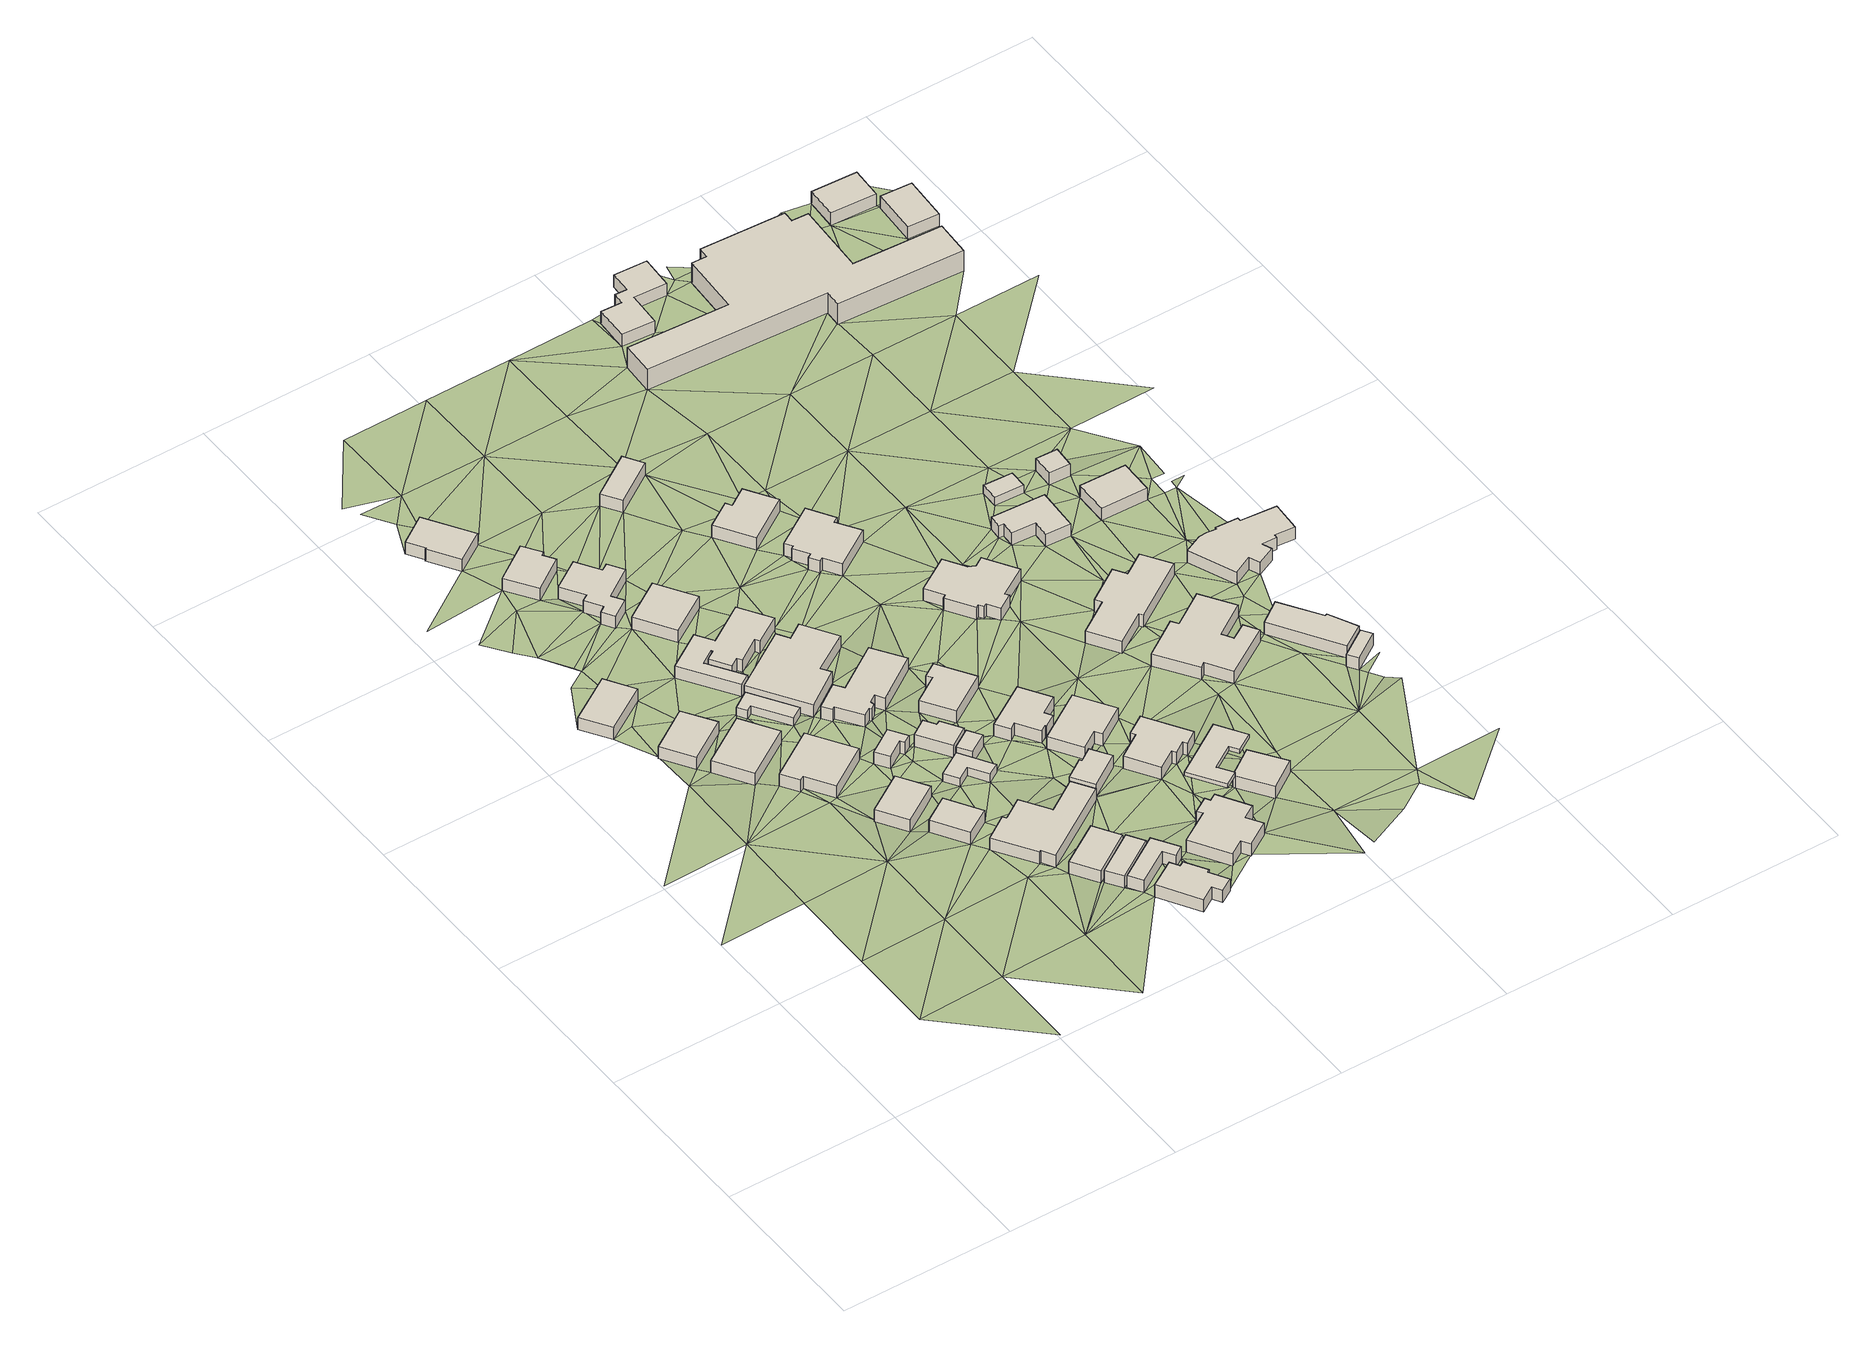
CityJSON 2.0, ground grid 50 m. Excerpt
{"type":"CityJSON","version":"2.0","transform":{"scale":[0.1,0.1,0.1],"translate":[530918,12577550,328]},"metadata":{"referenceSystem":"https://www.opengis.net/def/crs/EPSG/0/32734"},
"CityObjects":{
"building1":{"type":"Building","attributes":{"address":"25 Poeit Street Mamre 7347 Cape Town","building":"house","building:levels":"1","building_height":4.1,"plus_code":"4FRWFFMG+JVG","ground_height":192.22,"roof_height":196.32},"geometry":[{"type":"Solid","lod":"1","boundaries":[[[[0,1,2,3]],[[1,4,5,2]],[[4,6,7,5]],[[6,0,3,7]],[[3,2,5,7]],[[6,4,1,0]]]]}]},
"building2":{"type":"Building","attributes":{"address":"27 Poeit Street Mamre 7347 Cape Town","building":"house","building:levels":"1","building_height":4.1,"plus_code":"4FRWFFMG+GWV","ground_height":191.63,"roof_height":195.73},"geometry":[{"type":"Solid","lod":"1","boundaries":[[[[8,9,10,11]],[[9,12,13,10]],[[12,14,15,13]],[[14,8,11,15]],[[11,10,13,15]],[[14,12,9,8]]]]}]},
"building3":{"type":"Building","attributes":{"address":"29 Poeit Street Mamre 7347 Cape Town","building":"house","building:levels":"1","building_height":4.1,"plus_code":"4FRWFFMG+GX2","ground_height":191.63,"roof_height":195.73},"geometry":[{"type":"Solid","lod":"1","boundaries":[[[[16,17,18,19]],[[17,20,21,18]],[[20,22,23,21]],[[22,16,19,23]],[[19,18,21,23]],[[22,20,17,16]]]]}]},
"building4":{"type":"Building","attributes":{"address":"31 Poeit Street Mamre 7347 Cape Town","building":"house","building:levels":"1","building_height":4.1,"plus_code":"4FRWFFMH+F22","ground_height":191.68,"roof_height":195.78},"geometry":[{"type":"Solid","lod":"1","boundaries":[[[[24,25,26,27]],[[25,28,29,26]],[[28,30,31,29]],[[30,32,33,31]],[[32,34,35,33]],[[34,24,27,35]],[[27,26,29,31,33,35]],[[34,32,30,28,25,24]]]]}]},
"building5":{"type":"Building","attributes":{"address":"33 Poeit Street Mamre 7347 Cape Town","building":"house","building:levels":"1","building_height":4.1,"plus_code":"4FRWFFMH+92H","ground_height":191.19,"roof_height":195.29},"geometry":[{"type":"Solid","lod":"1","boundaries":[[[[36,37,38,39]],[[37,40,41,38]],[[40,42,43,41]],[[42,36,39,43]],[[39,38,41,43]],[[42,40,37,36]]]]}]},
"building6":{"type":"Building","attributes":{"address":"10 PM Louw Street Mamre 7347 Cape Town","building":"house","building:levels":"1","building_height":4.1,"plus_code":"4FRWFFMG+VVP","ground_height":193.26,"roof_height":197.36},"geometry":[{"type":"Solid","lod":"1","boundaries":[[[[44,45,46,47]],[[45,48,49,46]],[[48,50,51,49]],[[50,52,53,51]],[[52,54,55,53]],[[54,44,47,55]],[[47,46,49,51,53,55]],[[54,52,50,48,45,44]]]]}]},
"building7":{"type":"Building","attributes":{"address":"35 Poeit Street Mamre 7347 Cape Town","building":"house","building:levels":"1","building_height":4.1,"plus_code":"4FRWFFMH+83G","ground_height":191.95,"roof_height":196.05},"geometry":[{"type":"Solid","lod":"1","boundaries":[[[[56,57,58,59]],[[57,60,61,58]],[[60,62,63,61]],[[62,56,59,63]],[[59,58,61,63]],[[62,60,57,56]]]]}]},
"building8":{"type":"Building","attributes":{"building":"cabin","building:levels":"1","building_height":2.8,"plus_code":"4FRWFFMH+G2M","ground_height":192.28,"roof_height":195.08},"geometry":[{"type":"Solid","lod":"1","boundaries":[[[[64,65,66,67]],[[65,68,69,66]],[[68,70,71,69]],[[70,72,73,71]],[[72,74,75,73]],[[74,64,67,75]],[[67,66,69,71,73,75]],[[74,72,70,68,65,64]]]]}]},
"building9":{"type":"Building","attributes":{"address":"12 PM Louw Street Mamre 7347 Cape Town","building":"house","building:levels":"1","building_height":4.1,"plus_code":"4FRWFFMG+RW4","ground_height":193.06,"roof_height":197.16},"geometry":[{"type":"Solid","lod":"1","boundaries":[[[[76,77,78,79]],[[77,80,81,78]],[[80,82,83,81]],[[82,84,85,83]],[[84,86,87,85]],[[86,76,79,87]],[[79,78,81,83,85,87]],[[86,84,82,80,77,76]]]]}]},
"building10":{"type":"Building","attributes":{"address":"14 PM Louw Street Mamre 7347 Cape Town","building":"house","building:levels":"1","building_height":4.1,"plus_code":"4FRWFFMG+PXW","ground_height":193.06,"roof_height":197.16},"geometry":[{"type":"Solid","lod":"1","boundaries":[[[[88,89,90,91]],[[89,92,93,90]],[[92,94,95,93]],[[94,96,97,95]],[[96,98,99,97]],[[98,100,101,99]],[[100,102,103,101]],[[102,104,105,103]],[[104,106,107,105]],[[106,108,109,107]],[[108,110,111,109]],[[110,88,91,111]],[[91,90,93,95,97,99,101,103,105,107,109,111]],[[110,108,106,104,102,100,98,96,94,92,89,88]]]]}]},
"building11":{"type":"Building","attributes":{"building":"yes","building:levels":"1","building_height":4.1,"plus_code":"4FRWFFMH+C3Q","ground_height":192.32,"roof_height":196.42},"geometry":[{"type":"Solid","lod":"1","boundaries":[[[[112,113,114,115]],[[113,116,117,114]],[[116,118,119,117]],[[118,120,121,119]],[[120,122,123,121]],[[122,112,115,123]],[[115,114,117,119,121,123]],[[122,120,118,116,113,112]]]]}]},
"building12":{"type":"Building","attributes":{"address":"18 PM Louw Street Mamre 7347 Cape Town","building":"house","building:levels":"1","building_height":4.1,"plus_code":"4FRWFFMH+J29","ground_height":192.75,"roof_height":196.85},"geometry":[{"type":"Solid","lod":"1","boundaries":[[[[124,125,126,127]],[[125,128,129,126]],[[128,130,131,129]],[[130,132,133,131]],[[132,134,135,133]],[[134,136,137,135]],[[136,138,139,137]],[[138,140,141,139]],[[140,142,143,141]],[[142,144,145,143]],[[144,146,147,145]],[[146,148,149,147]],[[148,150,151,149]],[[150,152,153,151]],[[152,154,155,153]],[[154,124,127,155]],[[127,126,129,131,133,135,137,139,141,143,145,147,149,151,153,155]],[[154,152,150,148,146,144,142,140,138,136,134,132,130,128,125,124]]]]}]},
"building13":{"type":"Building","attributes":{"address":"39 Poeit Street Mamre 7347 Cape Town","building":"house","building:levels":"1","building_height":4.1,"plus_code":"4FRWFFMH+657","ground_height":191.72,"roof_height":195.82},"geometry":[{"type":"Solid","lod":"1","boundaries":[[[[156,157,158,159]],[[157,160,161,158]],[[160,162,163,161]],[[162,156,159,163]],[[159,158,161,163]],[[162,160,157,156]]]]}]},
"building14":{"type":"Building","attributes":{"address":"16 PM Louw Street Mamre 7347 Cape Town","building":"house","building:levels":"1","building_height":4.1,"plus_code":"4FRWFFMH+M2M","ground_height":193.27,"roof_height":197.37},"geometry":[{"type":"Solid","lod":"1","boundaries":[[[[164,165,166,167]],[[165,168,169,166]],[[168,170,171,169]],[[170,164,167,171]],[[167,166,169,171]],[[170,168,165,164]]]]}]},
"building15":{"type":"Building","attributes":{"address":"37 Poeit Street Mamre 7347 Cape Town","building":"house","building:levels":"1","building_height":4.1,"plus_code":"4FRWFFMH+745","ground_height":191.72,"roof_height":195.82},"geometry":[{"type":"Solid","lod":"1","boundaries":[[[[172,173,174,175]],[[173,176,177,174]],[[176,178,179,177]],[[178,180,181,179]],[[180,182,183,181]],[[182,184,185,183]],[[184,186,187,185]],[[186,188,189,187]],[[188,190,191,189]],[[190,172,175,191]],[[175,174,177,179,181,183,185,187,189,191]],[[190,188,186,184,182,180,178,176,173,172]]]]}]},
"building16":{"type":"Building","attributes":{"address":"Poeit Street Mamre 7347 Cape Town","building":"yes","building:levels":"1","building_height":4.1,"plus_code":"4FRWFFMH+55P","ground_height":192.24,"roof_height":196.34},"geometry":[{"type":"Solid","lod":"1","boundaries":[[[[192,193,194,195]],[[193,196,197,194]],[[196,198,199,197]],[[198,192,195,199]],[[195,194,197,199]],[[198,196,193,192]]]]}]},
"building17":{"type":"Building","attributes":{"building":"cabin","building:levels":"1","building_height":2.8,"plus_code":"4FRWFFMH+94G","ground_height":191.95,"roof_height":194.75},"geometry":[{"type":"Solid","lod":"1","boundaries":[[[[200,201,202,203]],[[201,204,205,202]],[[204,206,207,205]],[[206,208,209,207]],[[208,210,211,209]],[[210,200,203,211]],[[203,202,205,207,209,211]],[[210,208,206,204,201,200]]]]}]},
"building18":{"type":"Building","attributes":{"address":"20 PM Louw Street Mamre 7347 Cape Town","building":"house","building:levels":"1","building_height":4.1,"plus_code":"4FRWFFMH+H33","ground_height":192.75,"roof_height":196.85},"geometry":[{"type":"Solid","lod":"1","boundaries":[[[[212,213,214,215]],[[213,216,217,214]],[[216,218,219,217]],[[218,220,221,219]],[[220,222,223,221]],[[222,224,225,223]],[[224,226,227,225]],[[226,212,215,227]],[[215,214,217,219,221,223,225,227]],[[226,224,222,220,218,216,213,212]]]]}]},
"building19":{"type":"Building","attributes":{"address":"Poeit Street Mamre 7347 Cape Town","building":"house","building:levels":"1","building_height":4.1,"plus_code":"4FRWFFMH+46M","ground_height":192.24,"roof_height":196.34},"geometry":[{"type":"Solid","lod":"1","boundaries":[[[[228,229,230,231]],[[229,232,233,230]],[[232,234,235,233]],[[234,236,237,235]],[[236,238,239,237]],[[238,240,241,239]],[[240,242,243,241]],[[242,244,245,243]],[[244,246,247,245]],[[246,228,231,247]],[[231,230,233,235,237,239,241,243,245,247]],[[246,244,242,240,238,236,234,232,229,228]]]]}]},
"building20":{"type":"Building","attributes":{"address":"Poeit Street Mamre 7347 Cape Town","building":"garage","building:levels":"1","building_height":4.1,"plus_code":"4FRWFFMH+55H","ground_height":192.24,"roof_height":196.34},"geometry":[{"type":"Solid","lod":"1","boundaries":[[[[248,249,250,251]],[[249,252,253,250]],[[252,254,255,253]],[[254,256,257,255]],[[256,258,259,257]],[[258,248,251,259]],[[251,250,253,255,257,259]],[[258,256,254,252,249,248]]]]}]},
"building21":{"type":"Building","attributes":{"building":"yes","building:levels":"1","building_height":4.1,"plus_code":"4FRWFFMH+C49","ground_height":192.32,"roof_height":196.42},"geometry":[{"type":"Solid","lod":"1","boundaries":[[[[260,261,262,263]],[[261,264,265,262]],[[264,266,267,265]],[[266,268,269,267]],[[268,270,271,269]],[[270,260,263,271]],[[263,262,265,267,269,271]],[[270,268,266,264,261,260]]]]}]},
"building22":{"type":"Building","attributes":{"address":"22 PM Louw Street Mamre 7347 Cape Town","building":"house","building:levels":"1","building_height":4.1,"plus_code":"4FRWFFMH+G43","ground_height":192.77,"roof_height":196.87},"geometry":[{"type":"Solid","lod":"1","boundaries":[[[[272,273,274,275]],[[273,276,277,274]],[[276,278,279,277]],[[278,280,281,279]],[[280,282,283,281]],[[282,284,285,283]],[[284,286,287,285]],[[286,288,289,287]],[[288,290,291,289]],[[290,292,293,291]],[[292,294,295,293]],[[294,296,297,295]],[[296,298,299,297]],[[298,272,275,299]],[[275,274,277,279,281,283,285,287,289,291,293,295,297,299]],[[298,296,294,292,290,288,286,284,282,280,278,276,273,272]]]]}]},
"building23":{"type":"Building","attributes":{"address":"PM Louw Street Mamre 7347 Cape Town","building":"yes","building:levels":"1","building_height":4.1,"plus_code":"4FRWFFMH+95R","ground_height":192.32,"roof_height":196.42},"geometry":[{"type":"Solid","lod":"1","boundaries":[[[[300,301,302,303]],[[301,304,305,302]],[[304,306,307,305]],[[306,300,303,307]],[[303,302,305,307]],[[306,304,301,300]]]]}]},
"building24":{"type":"Building","attributes":{"building":"yes","building:levels":"1","building_height":4.1,"plus_code":"4FRWFFMH+76P","ground_height":192.68,"roof_height":196.78},"geometry":[{"type":"Solid","lod":"1","boundaries":[[[[308,309,310,311]],[[309,312,313,310]],[[312,314,315,313]],[[314,316,317,315]],[[316,318,319,317]],[[318,308,311,319]],[[311,310,313,315,317,319]],[[318,316,314,312,309,308]]]]}]},
"building25":{"type":"Building","attributes":{"address":"24 PM Louw Street Mamre 7347 Cape Town","building":"house","building:levels":"1","building_height":4.1,"plus_code":"4FRWFFMH+F58","ground_height":192.77,"roof_height":196.87},"geometry":[{"type":"Solid","lod":"1","boundaries":[[[[320,321,322,323]],[[321,324,325,322]],[[324,326,327,325]],[[326,328,329,327]],[[328,330,331,329]],[[330,320,323,331]],[[323,322,325,327,329,331]],[[330,328,326,324,321,320]]]]}]},
"building26":{"type":"Building","attributes":{"address":"34 P. M. Louw Street Mamre 7347 Cape Town","building":"house","building:levels":"1","building_height":4.1,"plus_code":"4FRWFFMH+579","ground_height":192.24,"roof_height":196.34},"geometry":[{"type":"Solid","lod":"1","boundaries":[[[[332,333,334,335]],[[333,336,337,334]],[[336,338,339,337]],[[338,340,341,339]],[[340,342,343,341]],[[342,344,345,343]],[[344,346,347,345]],[[346,348,349,347]],[[348,350,351,349]],[[350,352,353,351]],[[352,354,355,353]],[[354,332,335,355]],[[335,334,337,339,341,343,345,347,349,351,353,355]],[[354,352,350,348,346,344,342,340,338,336,333,332]]]]}]},
"building27":{"type":"Building","attributes":{"address":"26 PM Louw Street Mamre 7347 Cape Town","building":"house","building:levels":"1","building_height":4.1,"plus_code":"4FRWFFMH+96W","ground_height":192.68,"roof_height":196.78},"geometry":[{"type":"Solid","lod":"1","boundaries":[[[[356,357,358,359]],[[357,360,361,358]],[[360,362,363,361]],[[362,364,365,363]],[[364,366,367,365]],[[366,368,369,367]],[[368,370,371,369]],[[370,372,373,371]],[[372,374,375,373]],[[374,356,359,375]],[[359,358,361,363,365,367,369,371,373,375]],[[374,372,370,368,366,364,362,360,357,356]]]]}]},
"building28":{"type":"Building","attributes":{"address":"1 PM Louw Street Mamre 7347 Cape Town","building":"house","building:levels":"1","building_height":4.1,"plus_code":"4FRWFFMH+R3X","ground_height":193.36,"roof_height":197.46},"geometry":[{"type":"Solid","lod":"1","boundaries":[[[[376,377,378,379]],[[377,380,381,378]],[[380,382,383,381]],[[382,376,379,383]],[[379,378,381,383]],[[382,380,377,376]]]]}]},
"building29":{"type":"Building","attributes":{"address":"28 PM Louw Street Mamre 7347 Cape Town","building":"house","building:levels":"1","building_height":4.1,"plus_code":"4FRWFFMH+978","ground_height":192.68,"roof_height":196.78},"geometry":[{"type":"Solid","lod":"1","boundaries":[[[[384,385,386,387]],[[385,388,389,386]],[[388,390,391,389]],[[390,392,393,391]],[[392,394,395,393]],[[394,384,387,395]],[[387,386,389,391,393,395]],[[394,392,390,388,385,384]]]]}]},
"building30":{"type":"Building","attributes":{"address":"30 PM Louw Street Mamre 7347 Cape Town","building":"house","building:levels":"1","building_height":4.1,"plus_code":"4FRWFFMH+78V","ground_height":193.22,"roof_height":197.32},"geometry":[{"type":"Solid","lod":"1","boundaries":[[[[396,397,398,399]],[[397,400,401,398]],[[400,402,403,401]],[[402,404,405,403]],[[404,406,407,405]],[[406,408,409,407]],[[408,410,411,409]],[[410,412,413,411]],[[412,414,415,413]],[[414,396,399,415]],[[399,398,401,403,405,407,409,411,413,415]],[[414,412,410,408,406,404,402,400,397,396]]]]}]},
"building31":{"type":"Building","attributes":{"address":"5 PM Louw Street Mamre 7347 Cape Town","building":"house","building:levels":"1","building_height":4.1,"plus_code":"4FRWFFMH+P5V","ground_height":193.43,"roof_height":197.53},"geometry":[{"type":"Solid","lod":"1","boundaries":[[[[416,417,418,419]],[[417,420,421,418]],[[420,422,423,421]],[[422,424,425,423]],[[424,426,427,425]],[[426,416,419,427]],[[419,418,421,423,425,427]],[[426,424,422,420,417,416]]]]}]},
"building32":{"type":"Building","attributes":{"address":"PM Louw Street Mamre 7347 Cape Town","building":"roof","building:levels":"1","building_height":1.3,"min_height":2.8,"plus_code":"4FRWFFMH+68W","ground_height":193.22,"roof_height":198.62,"bottom_roof_height":197.32},"geometry":[{"type":"Solid","lod":"1","boundaries":[[[[428,429,430,431]],[[429,432,433,430]],[[432,434,435,433]],[[434,436,437,435]],[[436,438,439,437]],[[438,440,441,439]],[[440,442,443,441]],[[442,444,445,443]],[[444,428,431,445]],[[431,430,433,435,437,439,441,443,445]],[[444,442,440,438,436,434,432,429,428]]]]}]},
"building33":{"type":"Building","attributes":{"address":"7 PM Louw Street Mamre 7347 Cape Town","building":"house","building:levels":"1","building_height":4.1,"plus_code":"4FRWFFMH+M6F","ground_height":193.62,"roof_height":197.72},"geometry":[{"type":"Solid","lod":"1","boundaries":[[[[446,447,448,449]],[[447,450,451,448]],[[450,452,453,451]],[[452,454,455,453]],[[454,456,457,455]],[[456,458,459,457]],[[458,460,461,459]],[[460,462,463,461]],[[462,464,465,463]],[[464,466,467,465]],[[466,468,469,467]],[[468,446,449,469]],[[449,448,451,453,455,457,459,461,463,465,467,469]],[[468,466,464,462,460,458,456,454,452,450,447,446]]]]}]},
"building34":{"type":"Building","attributes":{"address":"32 PM Louw Street Mamre 7347 Cape Town","building":"house","building:levels":"1","building_height":4.1,"plus_code":"4FRWFFMH+694","ground_height":193.22,"roof_height":197.32},"geometry":[{"type":"Solid","lod":"1","boundaries":[[[[470,471,428,429]],[[471,472,473,428]],[[472,474,475,473]],[[474,476,477,475]],[[476,470,429,477]],[[429,428,473,475,477]],[[476,474,472,471,470]]]]}]},
"building35":{"type":"Building","attributes":{"address":"1 Henning Huizen Street Mamre 7347 Cape Town","building":"house","building:levels":"1","building_height":4.1,"plus_code":"4FRWFFMH+H82","ground_height":193.54,"roof_height":197.64},"geometry":[{"type":"Solid","lod":"1","boundaries":[[[[478,479,480,481]],[[479,482,483,480]],[[482,484,485,483]],[[484,486,487,485]],[[486,488,489,487]],[[488,490,491,489]],[[490,492,493,491]],[[492,494,495,493]],[[494,496,497,495]],[[496,498,499,497]],[[498,500,501,499]],[[500,502,503,501]],[[502,504,505,503]],[[504,506,507,505]],[[506,478,481,507]],[[481,480,483,485,487,489,491,493,495,497,499,501,503,505,507]],[[506,504,502,500,498,496,494,492,490,488,486,484,482,479,478]]]]}]},
"building36":{"type":"Building","attributes":{"address":"PM Louw Street Mamre 7347 Cape Town","building":"yes","building:levels":"1","building_height":4.1,"plus_code":"4FRWFFMH+9CG","ground_height":194.21,"roof_height":198.31},"geometry":[{"type":"Solid","lod":"1","boundaries":[[[[508,509,510,511]],[[509,512,513,510]],[[512,514,515,513]],[[514,516,517,515]],[[516,518,519,517]],[[518,520,521,519]],[[520,522,523,521]],[[522,524,525,523]],[[524,526,527,525]],[[526,528,529,527]],[[528,530,531,529]],[[530,508,511,531]],[[511,510,513,515,517,519,521,523,525,527,529,531]],[[530,528,526,524,522,520,518,516,514,512,509,508]]]]}]},
"building37":{"type":"Building","attributes":{"address":"PM Louw Street Mamre 7347 Cape Town","building":"house","building:levels":"1","building_height":4.1,"plus_code":"4FRWFFMH+FC3","ground_height":193.59,"roof_height":197.69},"geometry":[{"type":"Solid","lod":"1","boundaries":[[[[532,533,534,535]],[[533,536,537,534]],[[536,538,539,537]],[[538,540,541,539]],[[540,542,543,541]],[[542,544,545,543]],[[544,546,547,545]],[[546,548,549,547]],[[548,550,551,549]],[[550,532,535,551]],[[535,534,537,539,541,543,545,547,549,551]],[[550,548,546,544,542,540,538,536,533,532]]]]}]},
"building38":{"type":"Building","attributes":{"address":"3 Henning Huizen Street Mamre 7347 Cape Town","building":"house","building:levels":"1","building_height":4.1,"plus_code":"4FRWFFMH+HCJ","ground_height":193.93,"roof_height":198.03},"geometry":[{"type":"Solid","lod":"1","boundaries":[[[[552,553,554,555]],[[553,556,557,554]],[[556,558,559,557]],[[558,560,561,559]],[[560,562,563,561]],[[562,564,565,563]],[[564,566,567,565]],[[566,552,555,567]],[[555,554,557,559,561,563,565,567]],[[566,564,562,560,558,556,553,552]]]]}]},
"building39":{"type":"Building","attributes":{"address":"Johannes Street Mamre 7347 Cape Town","building":"school","building:levels":"1","building_height":4.1,"plus_code":"4FRWFFPH+26H","ground_height":193.29,"roof_height":197.39},"geometry":[{"type":"Solid","lod":"1","boundaries":[[[[568,569,570,571]],[[569,572,573,570]],[[572,574,575,573]],[[574,576,577,575]],[[576,578,579,577]],[[578,580,581,579]],[[580,582,583,581]],[[582,584,585,583]],[[584,586,587,585]],[[586,568,571,587]],[[571,570,573,575,577,579,581,583,585,587]],[[586,584,582,580,578,576,574,572,569,568]]]]}]},
"building40":{"type":"Building","attributes":{"building":"cabin","building:levels":"1","building_height":2.8,"plus_code":"4FRWFFMH+JCV","ground_height":193.69,"roof_height":196.49},"geometry":[{"type":"Solid","lod":"1","boundaries":[[[[588,589,590,591]],[[589,592,593,590]],[[592,594,595,593]],[[594,588,591,595]],[[591,590,593,595]],[[594,592,589,588]]]]}]},
"building41":{"type":"Building","attributes":{"address":"PM Louw Street Mamre 7347 Cape Town","building":"house","building:levels":"1","building_height":4.1,"plus_code":"4FRWFFMH+8H6","ground_height":194.73,"roof_height":198.83},"geometry":[{"type":"Solid","lod":"1","boundaries":[[[[596,597,598,599]],[[597,600,601,598]],[[600,602,603,601]],[[602,604,605,603]],[[604,606,607,605]],[[606,596,599,607]],[[599,598,601,603,605,607]],[[606,604,602,600,597,596]]]]}]},
"building42":{"type":"Building","attributes":{"address":"PM Louw Street Mamre 7347 Cape Town","building":"yes","building:levels":"1","building_height":4.1,"plus_code":"4FRWFFMH+7HM","ground_height":194.51,"roof_height":198.61},"geometry":[{"type":"Solid","lod":"1","boundaries":[[[[608,609,610,611]],[[609,612,613,610]],[[612,614,615,613]],[[614,608,611,615]],[[611,610,613,615]],[[614,612,609,608]]]]}]},
"building43":{"type":"Building","attributes":{"building":"yes","building:levels":"1","building_height":4.1,"plus_code":"4FRWFFMH+JFP","ground_height":193.69,"roof_height":197.79},"geometry":[{"type":"Solid","lod":"1","boundaries":[[[[616,617,618,619]],[[617,620,621,618]],[[620,622,623,621]],[[622,616,619,623]],[[619,618,621,623]],[[622,620,617,616]]]]}]},
"building44":{"type":"Building","attributes":{"address":"5 Henning Huizen Street Mamre 7347 Cape Town","building":"house","building:levels":"1","building_height":4.1,"plus_code":"4FRWFFMH+HGC","ground_height":193.93,"roof_height":198.03},"geometry":[{"type":"Solid","lod":"1","boundaries":[[[[624,625,626,627]],[[625,628,629,626]],[[628,630,631,629]],[[630,624,627,631]],[[627,626,629,631]],[[630,628,625,624]]]]}]},
"building45":{"type":"Building","attributes":{"address":"4 Henning Huizen Street Mamre 7347 Cape Town","building":"house","building:levels":"1","building_height":4.1,"plus_code":"4FRWFFMH+FH3","ground_height":194.4,"roof_height":198.5},"geometry":[{"type":"Solid","lod":"1","boundaries":[[[[632,633,634,635]],[[633,636,637,634]],[[636,638,639,637]],[[638,640,641,639]],[[640,642,643,641]],[[642,644,645,643]],[[644,646,647,645]],[[646,648,649,647]],[[648,650,651,649]],[[650,652,653,651]],[[652,654,655,653]],[[654,656,657,655]],[[656,658,659,657]],[[658,660,661,659]],[[660,662,663,661]],[[662,632,635,663]],[[635,634,637,639,641,643,645,647,649,651,653,655,657,659,661,663]],[[662,660,658,656,654,652,650,648,646,644,642,640,638,636,633,632]]]]}]},
"building46":{"type":"Building","attributes":{"address":"Johannes Street Mamre 7347 Cape Town","building":"school","building:levels":"2","building_height":6.9,"plus_code":"4FRWFFMH+XC6","ground_height":193.33,"roof_height":200.23},"geometry":[{"type":"Solid","lod":"1","boundaries":[[[[664,665,666,667]],[[665,668,669,666]],[[668,670,671,669]],[[670,672,673,671]],[[672,674,675,673]],[[674,676,677,675]],[[676,678,679,677]],[[678,680,681,679]],[[680,682,683,681]],[[682,684,685,683]],[[684,686,687,685]],[[686,688,689,687]],[[688,690,691,689]],[[690,664,667,691]],[[667,666,669,671,673,675,677,679,681,683,685,687,689,691]],[[690,688,686,684,682,680,678,676,674,672,670,668,665,664]]]]}]},
"building47":{"type":"Building","attributes":{"address":"Johannes Street Mamre 7347 Cape Town","building":"school","building:levels":"1","building_height":4.1,"plus_code":"4FRWFFPH+2GH","ground_height":193.89,"roof_height":197.99},"geometry":[{"type":"Solid","lod":"1","boundaries":[[[[692,693,694,695]],[[693,696,697,694]],[[696,698,699,697]],[[698,692,695,699]],[[695,694,697,699]],[[698,696,693,692]]]]}]},
"building48":{"type":"Building","attributes":{"address":"Johannes Street Mamre 7347 Cape Town","building":"school","building:levels":"1","building_height":4.1,"plus_code":"4FRWFFMH+XHQ","ground_height":193.53,"roof_height":197.63},"geometry":[{"type":"Solid","lod":"1","boundaries":[[[[700,701,702,703]],[[701,704,705,702]],[[704,706,707,705]],[[706,700,703,707]],[[703,702,705,707]],[[706,704,701,700]]]]}]},
"terrain1":{"type":"TINRelief","geometry":[{"type":"CompositeSurface","lod":"1","boundaries":[[[708,709,710]],[[711,712,713]],[[714,715,712]],[[716,708,717]],[[712,715,713]],[[710,711,718]],[[710,718,708]],[[718,711,713]],[[708,719,717]],[[720,717,12]],[[721,1,720]],[[717,17,12]],[[708,25,719]],[[717,719,17]],[[708,718,722]],[[0,723,724]],[[28,25,708]],[[4,1,721]],[[713,715,725]],[[28,708,722]],[[715,726,727]],[[721,720,728]],[[729,12,17]],[[723,730,724]],[[731,732,733]],[[713,60,718]],[[4,721,728]],[[715,727,725]],[[734,730,735]],[[732,731,734]],[[736,722,718]],[[30,28,722]],[[17,737,729]],[[718,40,736]],[[719,25,738]],[[84,739,740]],[[722,32,30]],[[84,733,732]],[[57,40,718]],[[722,736,32]],[[723,4,130]],[[713,725,741]],[[742,734,735]],[[713,741,60]],[[728,130,4]],[[718,60,57]],[[735,730,742]],[[730,723,165]],[[743,728,729]],[[744,732,734]],[[743,729,737]],[[738,25,745]],[[32,736,746]],[[726,229,727]],[[744,734,742]],[[723,130,165]],[[732,86,84]],[[743,132,728]],[[132,130,728]],[[737,738,65]],[[65,743,737]],[[747,44,748]],[[56,40,57]],[[730,749,742]],[[727,157,725]],[[749,730,165]],[[732,744,86]],[[113,32,746]],[[65,738,70]],[[750,739,84]],[[725,180,741]],[[751,32,113]],[[56,752,40]],[[748,753,754]],[[70,738,745]],[[70,68,65]],[[157,727,755]],[[744,89,86]],[[60,741,756]],[[757,132,743]],[[758,755,727]],[[725,184,180]],[[748,44,753]],[[758,727,196]],[[184,725,157]],[[759,744,742]],[[739,750,760]],[[761,89,744]],[[249,196,727]],[[132,757,218]],[[62,60,756]],[[182,180,184]],[[89,762,86]],[[168,165,130]],[[229,249,727]],[[70,745,220]],[[132,218,134]],[[116,113,746]],[[757,72,218]],[[280,745,751]],[[753,763,764]],[[142,136,144]],[[130,765,168]],[[766,749,165]],[[136,142,138]],[[144,136,134]],[[220,745,278]],[[767,746,752]],[[70,220,72]],[[218,72,220]],[[278,745,280]],[[752,56,204]],[[768,116,746]],[[62,204,56]],[[138,142,140]],[[112,751,113]],[[769,762,89]],[[144,134,148]],[[767,768,746]],[[770,184,157]],[[771,62,756]],[[146,144,148]],[[204,767,752]],[[751,284,280]],[[772,762,773]],[[196,249,248]],[[756,774,771]],[[120,116,768]],[[120,118,116]],[[284,751,112]],[[769,773,762]],[[165,164,766]],[[775,134,218]],[[776,766,777]],[[755,758,778]],[[220,278,276]],[[280,284,282]],[[134,779,148]],[[44,760,780]],[[204,62,208]],[[760,750,781]],[[780,753,44]],[[208,62,771]],[[168,765,782]],[[783,196,248]],[[261,120,768]],[[229,228,249]],[[750,773,781]],[[767,264,768]],[[769,784,785]],[[261,122,120]],[[288,284,112]],[[164,777,766]],[[765,125,786]],[[785,784,787]],[[288,286,284]],[[276,222,220]],[[208,788,204]],[[768,264,261]],[[789,148,779]],[[775,779,134]],[[778,790,755]],[[791,264,767]],[[260,112,122]],[[777,785,787]],[[288,112,296]],[[252,249,228]],[[184,770,792]],[[122,261,260]],[[783,248,793]],[[765,786,782]],[[296,290,288]],[[773,769,380]],[[260,296,112]],[[222,276,273]],[[290,294,292]],[[264,791,301]],[[304,301,791]],[[771,794,795]],[[763,753,796]],[[780,760,781]],[[790,797,770]],[[290,296,294]],[[771,798,208]],[[304,791,799]],[[244,228,246]],[[380,769,785]],[[252,228,254]],[[264,301,800]],[[244,254,228]],[[778,793,790]],[[797,790,793]],[[793,778,783]],[[270,268,260]],[[380,781,773]],[[208,798,799]],[[775,801,779]],[[770,797,792]],[[799,802,304]],[[326,296,260]],[[771,795,798]],[[803,264,800]],[[254,244,256]],[[240,804,242]],[[785,777,382]],[[256,244,242]],[[326,260,268]],[[782,805,164]],[[272,222,273]],[[806,224,222]],[[780,796,753]],[[807,777,164]],[[775,808,809]],[[342,793,256]],[[810,268,803]],[[782,786,805]],[[326,268,810]],[[809,801,775]],[[242,804,811]],[[802,799,812]],[[811,256,242]],[[813,296,326]],[[814,803,800]],[[815,797,793]],[[814,800,802]],[[798,795,314]],[[786,801,805]],[[795,316,314]],[[256,811,342]],[[799,798,385]],[[806,222,272]],[[316,795,792]],[[785,382,380]],[[799,385,812]],[[814,802,812]],[[342,815,793]],[[810,803,816]],[[314,312,798]],[[296,813,817]],[[803,814,816]],[[811,804,818]],[[164,805,422]],[[382,777,807]],[[819,813,326]],[[792,797,404]],[[385,798,312]],[[422,807,164]],[[780,781,377]],[[812,364,820]],[[797,815,404]],[[316,792,404]],[[812,385,364]],[[821,815,342]],[[811,818,822]],[[458,801,809]],[[823,810,816]],[[781,380,377]],[[308,312,309]],[[388,385,312]],[[456,805,801]],[[813,824,817]],[[364,385,825]],[[809,806,826]],[[388,312,308]],[[827,816,814]],[[828,316,829]],[[825,830,364]],[[806,272,826]],[[829,316,404]],[[831,825,385]],[[832,817,824]],[[826,272,817]],[[308,833,388]],[[422,805,424]],[[816,827,823]],[[823,832,824]],[[828,834,308]],[[456,801,458]],[[835,815,836]],[[376,382,807]],[[835,404,815]],[[308,834,833]],[[805,447,424]],[[385,837,831]],[[452,805,456]],[[805,452,447]],[[780,838,796]],[[809,462,458]],[[828,829,839]],[[462,809,826]],[[840,836,841]],[[842,843,831]],[[835,836,840]],[[844,780,377]],[[420,807,422]],[[828,839,834]],[[492,817,832]],[[845,846,847]],[[847,818,848]],[[849,839,829]],[[404,835,408]],[[831,837,842]],[[376,807,420]],[[840,470,835]],[[826,817,492]],[[832,823,850]],[[408,406,404]],[[450,447,452]],[[471,840,845]],[[456,454,452]],[[838,780,844]],[[839,851,834]],[[845,847,852]],[[835,412,408]],[[840,471,470]],[[462,460,458]],[[842,853,827]],[[835,470,412]],[[854,823,827]],[[446,424,447]],[[845,852,471]],[[853,842,837]],[[855,851,839]],[[856,376,420]],[[412,857,408]],[[420,858,856]],[[492,832,850]],[[859,847,848]],[[852,847,859]],[[851,853,837]],[[826,492,488]],[[860,850,823]],[[446,861,424]],[[412,470,862]],[[863,377,376]],[[826,864,462]],[[827,853,854]],[[854,860,823]],[[865,488,492]],[[826,488,864]],[[866,412,862]],[[377,867,844]],[[856,863,376]],[[856,861,868]],[[851,855,514]],[[850,869,870]],[[852,859,871]],[[464,462,864]],[[860,869,850]],[[446,868,861]],[[514,853,851]],[[869,860,872]],[[866,873,855]],[[468,466,464]],[[856,868,863]],[[859,874,875]],[[844,876,838]],[[867,377,863]],[[853,544,854]],[[877,862,871]],[[873,866,862]],[[860,854,878]],[[853,879,544]],[[514,879,853]],[[516,514,855]],[[844,867,876]],[[877,873,862]],[[516,855,873]],[[464,880,468]],[[881,882,864]],[[871,859,883]],[[878,854,884]],[[885,868,446]],[[468,885,446]],[[464,864,880]],[[886,878,884]],[[887,859,875]],[[881,888,882]],[[854,544,889]],[[882,888,890]],[[876,580,838]],[[864,882,880]],[[884,854,889]],[[873,877,520]],[[877,871,891]],[[887,883,859]],[[892,879,514]],[[580,893,838]],[[868,894,863]],[[544,895,889]],[[885,468,880]],[[520,516,873]],[[882,890,558]],[[516,520,518]],[[884,562,890]],[[879,892,896]],[[879,896,897]],[[867,863,894]],[[556,880,882]],[[514,512,892]],[[877,891,520]],[[871,883,891]],[[868,885,894]],[[558,556,882]],[[558,890,562]],[[898,884,889]],[[580,876,582]],[[896,892,512]],[[887,899,883]],[[893,580,578]],[[884,566,562]],[[884,898,566]],[[558,562,560]],[[898,889,900]],[[578,574,893]],[[880,556,588]],[[901,896,512]],[[901,512,509]],[[576,574,578]],[[566,564,562]],[[880,902,885]],[[891,903,520]],[[904,582,876]],[[528,526,905]],[[906,520,903]],[[589,588,556]],[[566,898,552]],[[552,898,900]],[[883,899,907]],[[902,880,588]],[[896,901,908]],[[553,589,556]],[[909,900,910]],[[891,883,911]],[[912,528,905]],[[552,900,909]],[[582,913,584]],[[914,905,906]],[[915,867,894]],[[916,903,891]],[[905,914,912]],[[914,906,903]],[[891,612,916]],[[592,589,553]],[[904,913,582]],[[917,612,891]],[[885,918,894]],[[919,917,891]],[[902,920,885]],[[914,903,921]],[[912,922,901]],[[624,552,909]],[[902,588,594]],[[919,891,911]],[[912,914,596]],[[921,903,916]],[[901,923,908]],[[630,553,552]],[[908,646,909]],[[901,922,923]],[[553,924,592]],[[596,922,912]],[[624,630,552]],[[920,918,885]],[[594,592,616]],[[594,616,902]],[[646,908,923]],[[913,925,926]],[[904,927,913]],[[612,917,928]],[[929,921,916]],[[553,630,924]],[[624,909,930]],[[909,646,930]],[[616,592,924]],[[927,925,913]],[[596,931,932]],[[596,933,922]],[[922,933,923]],[[924,630,934]],[[930,646,644]],[[935,894,918]],[[927,936,925]],[[937,925,936]],[[933,938,923]],[[624,930,939]],[[935,915,894]],[[936,927,940]],[[930,644,642]],[[616,941,902]],[[920,902,941]],[[630,942,934]],[[642,638,930]],[[640,638,642]],[[616,622,941]],[[939,930,943]],[[930,638,944]],[[936,945,946]],[[622,934,947]],[[944,943,930]],[[942,939,948]],[[939,943,948]],[[944,638,949]],[[942,947,934]],[[945,936,950]],[[920,951,918]],[[952,920,941]],[[941,622,947]],[[947,942,948]],[[951,935,918]],[[944,953,954]],[[936,955,950]],[[948,956,947]],[[952,951,920]],[[957,945,950]],[[950,955,957]],[[958,952,941]],[[957,955,959]],[[955,960,961]],[[935,951,664]],[[955,961,959]],[[696,961,962]],[[696,962,963]],[[693,959,961]],[[961,696,693]],[[951,952,964]],[[965,963,962]],[[696,963,701]],[[696,701,966]],[[963,965,701]],[[966,698,696]],[[967,701,965]],[[698,966,968]],[[692,698,968]]]}]}
},
"vertices":[
[139,1574,25],[191,1493,25],[191,1493,66],[139,1574,66],[320,1574,25],[320,1574,66],[268,1655,25],[268,1655,66],
[363,1455,19],[246,1379,19],[246,1379,60],[363,1455,60],[302,1292,19],[302,1292,60],[420,1368,19],[420,1368,60],
[464,1353,19],[324,1264,19],[324,1264,60],[464,1353,60],[389,1163,19],[389,1163,60],[529,1252,19],[529,1252,60],
[571,1213,20],[436,1127,20],[436,1127,61],[571,1213,61],[467,1079,20],[467,1079,61],[479,1086,20],[479,1086,61],[528,1010,20],[528,1010,61],[651,1089,20],[651,1089,61],
[670,962,15],[559,892,15],[559,892,56],[670,962,56],[611,810,15],[611,810,56],[722,880,15],[722,880,56],
[223,2382,35],[142,2328,35],[142,2328,76],[223,2382,76],[173,2281,35],[173,2281,76],[169,2279,35],[169,2279,76],[223,2196,35],[223,2196,76],[308,2251,35],[308,2251,76],
[717,823,22],[644,777,22],[644,777,63],[717,823,63],[704,681,22],[704,681,63],[777,727,22],[777,727,63],
[489,1390,26],[506,1364,26],[506,1364,54],[489,1390,54],[522,1374,26],[522,1374,54],[584,1278,26],[584,1278,54],[619,1300,26],[619,1300,54],[539,1423,26],[539,1423,54],
[417,2065,33],[395,2098,33],[395,2098,74],[417,2065,74],[405,2105,33],[405,2105,74],[370,2156,33],[370,2156,74],[266,2086,33],[266,2086,74],[323,2002,33],[323,2002,74],
[445,2035,33],[362,1981,33],[362,1981,74],[445,2035,74],[404,1917,33],[404,1917,74],[385,1905,33],[385,1905,74],[415,1858,33],[415,1858,74],[398,1847,33],[398,1847,74],[419,1813,33],[419,1813,74],[472,1847,33],[472,1847,74],[450,1880,33],[450,1880,74],[536,1937,33],[536,1937,74],[508,1981,33],[508,1981,74],[488,1969,33],[488,1969,74],
[743,1101,26],[669,1053,26],[669,1053,67],[743,1101,67],[694,1015,26],[694,1015,67],[744,1048,26],[744,1048,67],[751,1037,26],[751,1037,67],[775,1052,26],[775,1052,67],
[684,1674,30],[574,1603,30],[574,1603,71],[684,1674,71],[542,1651,30],[542,1651,71],[439,1585,30],[439,1585,71],[537,1435,30],[537,1435,71],[568,1455,30],[568,1455,71],[504,1553,30],[504,1553,71],[545,1580,30],[545,1580,71],[547,1575,30],[547,1575,71],[521,1559,30],[521,1559,71],[556,1504,30],[556,1504,71],[581,1520,30],[581,1520,71],[590,1507,30],[590,1507,71],[656,1550,30],[656,1550,71],[664,1537,30],[664,1537,71],[741,1586,30],[741,1586,71],
[963,533,20],[844,458,20],[844,458,61],[963,533,61],[891,385,20],[891,385,61],[1009,461,20],[1009,461,61],
[561,1858,35],[448,1786,35],[448,1786,76],[561,1858,76],[516,1680,35],[516,1680,76],[629,1752,35],[629,1752,76],
[868,714,20],[808,675,20],[808,675,61],[868,714,61],[801,685,20],[801,685,61],[732,640,20],[732,640,61],[805,528,20],[805,528,61],[810,531,20],[810,531,61],[830,495,20],[830,495,61],[1050,635,20],[1050,635,61],[1012,694,20],[1012,694,61],[920,634,20],[920,634,61],
[1012,453,25],[895,378,25],[895,378,66],[1012,453,66],[925,332,25],[925,332,66],[1042,406,25],[1042,406,66],
[846,950,22],[776,907,22],[776,907,50],[846,950,50],[801,867,22],[801,867,50],[838,890,22],[838,890,50],[871,837,22],[871,837,50],[904,857,22],[904,857,50],
[778,1534,30],[732,1504,30],[732,1504,71],[778,1534,71],[710,1538,30],[710,1538,71],[540,1430,30],[540,1430,71],[641,1273,30],[641,1273,71],[747,1346,30],[747,1346,71],[730,1372,30],[730,1372,71],[838,1440,30],[838,1440,71],
[1044,310,25],[968,264,25],[968,264,66],[1044,310,66],[1037,150,25],[1037,150,66],[1080,176,25],[1080,176,66],[1095,150,25],[1095,150,66],[1134,174,25],[1134,174,66],[1102,227,25],[1102,227,66],[1110,232,25],[1110,232,66],[1073,292,25],[1073,292,66],[1060,284,25],[1060,284,66],
[931,330,25],[956,291,25],[956,291,66],[931,330,66],[1052,352,25],[1052,352,66],[1072,320,25],[1072,320,66],[1101,339,25],[1101,339,66],[1056,409,25],[1056,409,66],
[834,1078,26],[787,1047,26],[787,1047,67],[834,1078,67],[845,959,26],[845,959,67],[902,996,26],[902,996,67],[866,1052,26],[866,1052,67],[855,1046,26],[855,1046,67],
[871,1366,30],[741,1280,30],[741,1280,71],[871,1366,71],[722,1307,30],[722,1307,71],[652,1259,30],[652,1259,71],[670,1233,30],[670,1233,71],[679,1239,30],[679,1239,71],[726,1171,30],[726,1171,71],[747,1185,30],[747,1185,71],[751,1180,30],[751,1180,71],[766,1190,30],[766,1190,71],[763,1201,30],[763,1201,71],[785,1216,30],[785,1216,71],[800,1192,30],[800,1192,71],[930,1279,30],[930,1279,71],
[902,987,26],[847,952,26],[847,952,67],[902,987,67],[871,914,26],[871,914,67],[927,949,26],[927,949,67],
[1111,755,30],[1073,730,30],[1073,730,71],[1111,755,71],[1069,736,30],[1069,736,71],[1013,699,30],[1013,699,71],[1053,639,30],[1053,639,71],[1147,701,30],[1147,701,71],
[970,1227,30],[929,1201,30],[929,1201,71],[970,1227,71],[939,1186,30],[939,1186,71],[864,1138,30],[864,1138,71],[920,1053,30],[920,1053,71],[1035,1126,30],[1035,1126,71],
[1276,447,25],[1256,435,25],[1256,435,66],[1276,447,66],[1248,449,25],[1248,449,66],[1204,422,25],[1204,422,66],[1214,407,25],[1214,407,66],[1124,352,25],[1124,352,66],[1190,245,25],[1190,245,66],[1233,271,25],[1233,271,66],[1248,248,25],[1248,248,66],[1318,292,25],[1318,292,66],[1291,335,25],[1291,335,66],[1330,359,25],[1330,359,66],
[1093,1040,30],[968,962,30],[968,962,71],[1093,1040,71],[993,923,30],[993,923,71],[1012,936,30],[1012,936,71],[1051,874,30],[1051,874,71],[1070,886,30],[1070,886,71],[1072,882,30],[1072,882,71],[1107,904,30],[1107,904,71],[1094,925,30],[1094,925,71],[1146,957,30],[1146,957,71],
[793,2222,36],[759,2275,36],[759,2275,77],[793,2222,77],[636,2195,36],[636,2195,77],[671,2142,36],[671,2142,77],
[1188,938,30],[1050,850,30],[1050,850,71],[1188,938,71],[1105,765,30],[1105,765,71],[1157,798,30],[1157,798,71],[1169,779,30],[1169,779,71],[1255,834,30],[1255,834,71],
[1280,774,35],[1225,739,35],[1225,739,76],[1280,774,76],[1233,726,35],[1233,726,76],[1162,680,35],[1162,680,76],[1218,592,35],[1218,592,76],[1272,626,35],[1272,626,76],[1279,615,35],[1279,615,76],[1313,637,35],[1313,637,76],[1320,627,35],[1320,627,76],[1358,652,35],[1358,652,76],
[936,2008,37],[882,1973,37],[882,1973,78],[936,2008,78],[872,1990,37],[872,1990,78],[799,1943,37],[799,1943,78],[865,1842,37],[865,1842,78],[991,1923,37],[991,1923,78],
[1349,463,76],[1346,469,76],[1346,469,89],[1349,463,89],[1322,505,76],[1322,505,89],[1389,548,76],[1389,548,89],[1405,523,76],[1405,523,89],[1456,555,76],[1456,555,89],[1404,636,76],[1404,636,89],[1247,536,76],[1247,536,89],[1310,438,76],[1310,438,89],
[1023,1860,39],[907,1786,39],[907,1786,80],[1023,1860,80],[921,1765,39],[921,1765,80],[913,1760,39],[913,1760,80],[940,1717,39],[940,1717,80],[928,1709,39],[928,1709,80],[945,1682,39],[945,1682,80],[955,1688,39],[955,1688,80],[985,1642,39],[985,1642,80],[1096,1713,39],[1096,1713,80],[1054,1777,39],[1054,1777,80],[1069,1787,39],[1069,1787,80],
[1346,469,35],[1349,463,35],[1411,375,35],[1411,375,76],[1493,431,35],[1493,431,76],[1427,525,35],[1427,525,76],
[1337,1376,38],[1280,1466,38],[1280,1466,79],[1337,1376,79],[1254,1449,38],[1254,1449,79],[1234,1458,38],[1234,1458,79],[1197,1517,38],[1197,1517,79],[1098,1456,38],[1098,1456,79],[1130,1406,38],[1130,1406,79],[1120,1399,38],[1120,1399,79],[1168,1324,38],[1168,1324,79],[1177,1330,38],[1177,1330,79],[1186,1316,38],[1186,1316,79],[1195,1321,38],[1195,1321,79],[1217,1287,38],[1217,1287,79],[1261,1314,38],[1261,1314,79],[1254,1325,38],[1254,1325,79],
[1640,1048,45],[1543,985,45],[1543,985,86],[1640,1048,86],[1530,1004,45],[1530,1004,86],[1423,934,45],[1423,934,86],[1498,822,45],[1498,822,86],[1513,835,45],[1513,835,86],[1557,765,45],[1557,765,86],[1695,851,45],[1695,851,86],[1670,891,45],[1670,891,86],[1625,864,45],[1625,864,86],[1607,894,45],[1607,894,86],[1701,956,45],[1701,956,86],
[1660,1174,39],[1609,1252,39],[1609,1252,80],[1660,1174,80],[1545,1210,39],[1545,1210,80],[1522,1245,39],[1522,1245,80],[1423,1180,39],[1423,1180,80],[1435,1162,39],[1435,1162,80],[1340,1100,39],[1340,1100,80],[1394,1017,39],[1394,1017,80],[1484,1076,39],[1484,1076,80],[1492,1065,39],[1492,1065,80],
[1529,1435,42],[1536,1559,42],[1536,1559,83],[1529,1435,83],[1381,1568,42],[1381,1568,83],[1379,1531,42],[1379,1531,83],[1393,1530,42],[1393,1530,83],[1391,1492,42],[1391,1492,83],[1460,1488,42],[1460,1488,83],[1457,1439,42],[1457,1439,83],
[1211,2818,36],[1115,2823,36],[1115,2823,77],[1211,2818,77],[1111,2761,36],[1111,2761,77],[1077,2763,36],[1077,2763,77],[1075,2730,36],[1075,2730,77],[1014,2733,36],[1014,2733,77],[1008,2635,36],[1008,2635,77],[1104,2629,36],[1104,2629,77],[1110,2728,36],[1110,2728,77],[1205,2722,36],[1205,2722,77],
[1440,1686,40],[1438,1634,40],[1438,1634,68],[1440,1686,68],[1522,1630,40],[1522,1630,68],[1524,1682,40],[1524,1682,68],
[1780,909,50],[1716,864,50],[1716,864,91],[1780,909,91],[1836,676,50],[1836,676,91],[1901,718,50],[1901,718,91],[1860,800,50],[1860,800,91],[1854,798,50],[1854,798,91],
[1897,707,48],[1817,654,48],[1817,654,89],[1897,707,89],[1836,625,48],[1836,625,89],[1916,678,48],[1916,678,89],
[1594,1680,40],[1591,1618,40],[1591,1618,81],[1594,1680,81],[1652,1615,40],[1652,1615,81],[1656,1677,40],[1656,1677,81],
[1624,1437,42],[1758,1433,42],[1758,1433,83],[1624,1437,83],[1761,1532,42],[1761,1532,83],[1627,1536,42],[1627,1536,83],
[1982,1192,47],[1878,1202,47],[1878,1202,88],[1982,1192,88],[1878,1212,47],[1878,1212,88],[1813,1216,47],[1813,1216,88],[1813,1210,47],[1813,1210,88],[1785,1214,47],[1785,1214,88],[1761,1212,47],[1761,1212,88],[1709,1188,47],[1709,1188,88],[1763,1052,47],[1763,1052,88],[1819,1079,47],[1819,1079,88],[1832,1048,47],[1832,1048,88],[1885,1073,47],[1885,1073,88],[1874,1100,47],[1874,1100,88],[1917,1099,47],[1917,1099,88],[1918,1109,47],[1918,1109,88],[1976,1104,47],[1976,1104,88],
[1860,2376,36],[1866,2480,36],[1866,2480,105],[1860,2376,105],[1608,2494,36],[1608,2494,105],[1620,2705,36],[1620,2705,105],[1572,2708,36],[1572,2708,105],[1573,2740,36],[1573,2740,105],[1328,2753,36],[1328,2753,105],[1326,2722,36],[1326,2722,105],[1282,2724,36],[1282,2724,105],[1272,2549,36],[1272,2549,105],[976,2565,36],[976,2565,105],[971,2471,36],[971,2471,105],[1497,2443,36],[1497,2443,105],[1494,2395,36],[1494,2395,105],
[1817,2778,42],[1685,2785,42],[1685,2785,83],[1817,2778,83],[1680,2693,42],[1680,2693,83],[1812,2686,42],[1812,2686,83],
[1818,2678,38],[1810,2547,38],[1810,2547,79],[1818,2678,79],[1901,2541,38],[1901,2541,79],[1909,2672,38],[1909,2672,79],
[253,1005,13],[4,755,0],[253,755,7],[253,505,3],[253,255,0],[503,505,12],[503,5,6],[503,255,9],[4,1005,6],[253,1255,19],[503,755,15],[389,1163,26],[246,1379,25],[253,1505,25],[503,1005,20],[268,1655,31],[207,1701,31],[753,505,20],[753,5,15],[753,255,18],[363,1455,25],[420,1368,26],[263,1735,31],[158,1887,33],[253,2005,33],[109,1960,30],[201,1837,31],[253,1755,31],[559,892,20],[464,1353,26],[529,1252,26],[223,2196,36],[31,2072,30],[732,640,22],[398,1847,35],[489,1390,30],[385,1905,37],[571,1213,26],[670,962,26],[142,2328,36],[186,2427,35],[419,1813,35],[370,2156,36],[651,1089,26],[722,880,26],[253,2505,35],[133,2508,35],[891,385,28],[801,685,22],[539,1423,30],[895,378,28],[415,1858,35],[308,2251,36],[404,1917,37],[417,2065,37],[253,2755,31],[108,2553,33],[542,1651,35],[472,1847,35],[776,907,26],[753,1005,26],[445,2035,37],[963,533,28],[868,714,22],[395,2098,37],[405,2105,37],[808,675,22],[710,1538,34],[450,1880,37],[536,1937,37],[1012,453,28],[664,1537,34],[503,2505,36],[503,2255,37],[629,1752,37],[1042,406,28],[488,1969,37],[503,2005,37],[684,1674,37],[508,1981,37],[838,890,26],[656,1550,34],[1009,461,28],[846,950,26],[1050,635,30],[1056,409,28],[920,634,30],[1012,694,30],[503,2755,32],[1003,505,28],[1003,755,30],[904,857,30],[902,987,32],[741,1586,34],[927,949,32],[902,996,32],[1134,174,31],[753,1755,37],[838,1440,34],[753,2005,37],[732,1504,34],[778,1534,34],[920,1053,32],[1190,245,31],[993,923,32],[929,1201,36],[968,962,32],[1204,422,35],[1003,1005,32],[930,1279,36],[1248,248,31],[939,1186,36],[1012,936,32],[1214,407,35],[1233,271,31],[1035,1126,32],[970,1227,36],[1072,882,32],[1003,1505,38],[1093,1040,32],[1147,701,37],[1162,680,37],[1070,886,32],[1107,904,32],[1003,1255,36],[1157,798,37],[1169,779,37],[1252,505,35],[1248,449,35],[1188,938,39],[753,2755,34],[1225,739,37],[1276,447,35],[1256,435,35],[1146,957,39],[1094,925,32],[753,2505,36],[1330,359,31],[1291,335,31],[1318,292,31],[1480,89,34],[1233,726,37],[1168,1324,40],[1255,834,37],[1411,375,38],[1252,1005,39],[1252,1255,40],[1280,774,37],[936,2008,38],[1313,637,37],[882,1973,38],[1502,255,38],[1217,1287,40],[991,1923,38],[1427,525,42],[1003,2255,37],[1197,1517,40],[1130,1406,40],[1358,652,37],[971,2471,37],[1003,2005,38],[1186,1316,40],[1177,1330,40],[1493,431,42],[1195,1321,40],[1502,755,45],[1523,108,34],[1644,155,43],[976,2565,37],[1502,505,42],[1261,1314,40],[1394,1017,45],[1252,1755,40],[1234,1458,40],[1252,1505,40],[1752,255,43],[1337,1376,40],[1252,2005,38],[1254,1325,40],[1729,210,43],[1254,1449,40],[1423,1180,44],[1280,1466,40],[1752,505,48],[1502,1005,45],[1003,2755,36],[1252,2255,37],[1435,1162,44],[1492,1065,45],[1484,1076,45],[1502,1255,44],[1808,88,39],[1522,1245,44],[1640,1048,50],[1502,1755,40],[1752,755,51],[1272,2549,38],[1670,891,50],[1695,851,51],[2002,255,48],[1660,1174,47],[1609,1252,44],[1545,1210,44],[1903,536,54],[1701,956,50],[1205,2722,39],[1716,864,51],[1497,2443,39],[1817,654,51],[1849,605,48],[1502,2255,36],[1873,569,48],[1502,2005,38],[1836,676,51],[1752,1005,50],[1763,1052,50],[1591,1618,42],[1252,2755,39],[1211,2818,39],[1282,2724,39],[1910,643,55],[1897,707,55],[1752,1255,47],[1854,798,51],[1860,800,51],[1832,1048,50],[1652,1615,44],[1494,2395,39],[1328,2753,39],[1262,2804,39],[1819,1079,50],[1758,1433,44],[1326,2722,39],[1752,1755,40],[1761,1532,44],[1807,1427,44],[1843,1426,44],[1379,2774,41],[1380,2798,41],[1853,1601,44],[1809,1488,44],[1878,1212,49],[1502,2755,41],[1752,2255,36],[1752,2005,38],[1881,1450,46],[1845,1452,44],[1573,2740,41],[1846,1486,44],[1522,2767,41],[2002,1755,42],[1604,2800,41],[1572,2708,41],[1620,2705,41],[1608,2494,39],[1752,2505,38],[2002,2255,37],[1866,2480,38],[1818,2678,42],[1901,2541,39],[1909,2672,42]
]}
